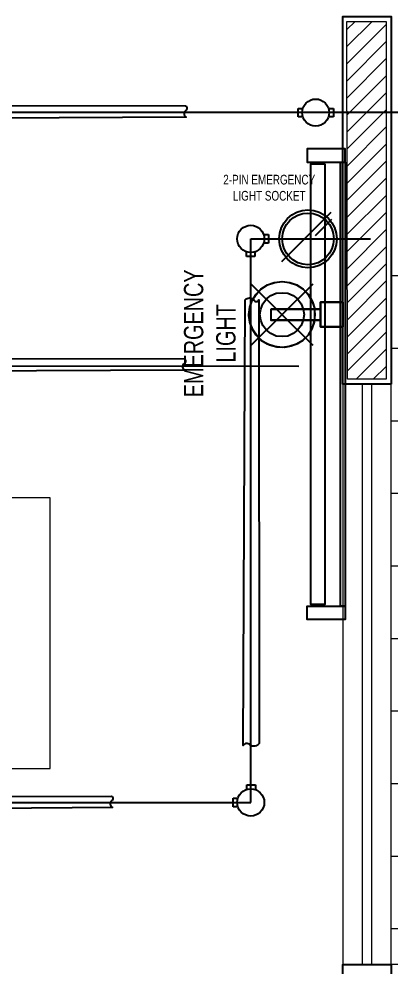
# Model space of a CAD drawing. Header units: inches. Extents: x 112 to 4169, y -2569 to 841.
# Drawn here: x 800.6 to 839.1, y 241.1 to 339.1 of the extents above; entities that cross this region are included whole.
import ezdxf

# ---------------------------------------------------------------- set-up
doc = ezdxf.new("R2010")
doc.units = ezdxf.units.IN
doc.header["$MEASUREMENT"] = 0
for name, color, linetype in [('Cables', 7, 'Continuous'), ('Layer 1', 7, 'Continuous'), ('Lights', 7, 'Continuous'), ('PVC Conduit and Circular Boxes', 7, 'Continuous'), ('Sockets', 7, 'Continuous'), ('wall 05', 253, 'Continuous')]:
    doc.layers.add(name, color=color, linetype=linetype)
for name, color, linetype, lineweight in [('Glass', 5, 'Continuous', 9), ('HACTH', 8, 'Continuous', 9), ('ID-FURN', 7, 'Continuous', 15), ('Plaster Line', 254, 'Continuous', 15), ('railing', 232, 'Continuous', 15), ('Text', 252, 'Continuous', 15), ('WINDOW', 140, 'Continuous', 9)]:
    doc.layers.add(name, color=color, linetype=linetype, lineweight=lineweight)
doc.styles.add('Swiss721', font='swisscl.ttf')

# ---------------------------------------------------------------- blocks, each defined once
blk = doc.blocks.new('A$C63C712C3')
at = {"ltscale": 2}
for p, q in [((39.8, 42), (33.8, 42)), ((1230.6, 42), (1236.6, 42)), ((39.8, 15.9), (33.8, 15.9)), ((1230.6, 15.9), (1236.6, 15.9))]:
    blk.add_line(p, q, dxfattribs=at)
for points in [[(35.5, 102.6), (0, 102.6), (0, 0), (35.5, 0)], [(35.5, 102.6), (1235.5, 102.6), (1235.5, 90.2), (35.5, 90.2)], [(1235.5, 102.6), (1270.9, 102.6), (1270.9, 0), (1235.5, 0)], [(39.8, 47.6), (1230.6, 47.6), (1230.6, 10.1), (39.8, 10.1)]]:
    blk.add_lwpolyline(points, close=True, dxfattribs=at)

msp = doc.modelspace()

# ---------------------------------------------------------------- hatches: boundary and pattern name
at = {"layer": 'HACTH', "ltscale": 10}
h = msp.add_hatch(dxfattribs=at)
h.set_pattern_fill('ANSI37', color=256, scale=60, angle=45, style=0)
h.set_pattern_definition([(90, (-138384.7415, -171144.917), (-7.5, 1e-15), []), (180, (-138384.7415, -171144.917), (-1e-15, -7.5), [])])
h.paths.add_polyline_path([(894.127, 650.374), (839.116, 650.374), (170.116, 650.374), (170.116, 595.363), (230.116, 595.363), (242.116, 595.363), (349.116, 595.363), (349.116, 631.374), (493.116, 631.374), (493.116, 595.363), (499.116, 595.363), (499.116, 613.363), (569.116, 613.363), (569.116, 595.363), (593.116, 595.363), (593.116, 613.363), (663.116, 613.363), (663.116, 595.363), (673.116, 595.363), (728.116, 595.363), (728.116, 613.363), (798.116, 613.363), (798.116, 595.363), (827.116, 595.363), (839.116, 595.363), (839.116, 583.363), (839.116, 576.363), (857.116, 576.363), (857.116, 506.363), (839.116, 506.363), (839.116, 480.363), (857.116, 480.363), (857.116, 415.363), (875.127, 415.363), (875.127, 315.363), (839.116, 315.363), (839.116, 301.363), (839.116, 241.363), (894.127, 241.363)])
h.paths.add_polyline_path([(230.116, 576.374), (230.116, 583.363), (230.116, 590.363), (170.116, 590.363), (170.116, 391.363), (230.116, 391.363), (230.116, 421.374), (212.116, 421.374), (194.106, 421.374), (194.106, 523.374), (230.116, 523.374)], flags=17)
at = {"layer": 'HACTH'}
h = msp.add_hatch(dxfattribs=at)
h.set_pattern_fill('ANSI31', color=256, scale=10, style=0)
h.set_pattern_definition([(45, (-121864.7342, -171118.0411), (-0.8838834765, 0.8838834765), [])])
h.paths.add_polyline_path([(838.616, 338.863), (834.554, 338.863), (834.616, 301.863), (838.616, 301.863)])

# ---------------------------------------------------------------- linework, layer by layer
at = {"layer": 'Cables', "color": 1}
msp.add_line((842.519, 329.436), (621.565, 329.436), dxfattribs=at)
at = {"layer": 'Cables', "color": 6}
for p, q in [((824.605, 258.124), (824.605, 316.384)), ((824.605, 316.384), (829.943, 316.384)), ((829.943, 316.384), (836.974, 316.384)), ((361.988, 258.124), (824.605, 258.124))]:
    msp.add_line(p, q, dxfattribs=at)
at = {"layer": 'Cables', "color": 3}
msp.add_line((628.695, 303.275), (829.567, 303.238), dxfattribs=at)
at = {"layer": 'Glass', "ltscale": 10}
msp.add_lwpolyline([(837.116, 301.363), (836.116, 301.363), (836.116, 241.363), (837.116, 241.363)], close=True, dxfattribs=at)
at = {"layer": 'ID-FURN'}
msp.add_lwpolyline([(803.846, 289.621), (737.846, 289.621), (737.846, 261.621), (803.846, 261.621)], close=True, dxfattribs=at)
at = {"layer": 'Layer 1', "color": 1}
for points in [[(828.088, 305.141), (827.291, 305.19), (826.544, 305.39), (825.846, 305.788), (825.298, 306.286), (824.85, 306.934), (824.551, 307.681), (824.402, 308.429), (824.501, 309.226), (824.701, 309.973), (825.149, 310.621), (825.647, 311.169), (826.345, 311.617), (827.042, 311.866), (827.839, 311.966)], [(827.839, 305.141), (827.092, 305.24), (826.345, 305.489), (825.697, 305.888), (825.149, 306.436), (824.751, 307.084), (824.501, 307.781), (824.402, 308.578), (824.501, 309.325), (824.751, 310.023), (825.149, 310.671), (825.697, 311.219), (826.345, 311.617), (827.092, 311.866), (827.839, 311.966), (828.587, 311.866), (829.334, 311.617), (829.981, 311.219), (830.53, 310.671), (830.928, 310.023), (831.177, 309.325), (831.227, 308.578), (831.177, 307.781), (830.928, 307.084), (830.53, 306.436), (829.981, 305.888), (829.334, 305.489), (828.587, 305.24), (827.839, 305.141)], [(831.028, 311.717), (824.651, 305.39)], [(824.651, 311.717), (831.028, 305.39)], [(827.839, 311.966), (828.636, 311.866), (829.384, 311.617), (830.031, 311.169), (830.579, 310.571), (830.978, 309.873), (831.227, 309.126)], [(827.839, 306.286), (827.241, 306.336), (826.693, 306.585), (826.245, 306.934), (825.846, 307.432), (825.647, 307.98), (825.548, 308.578), (825.647, 309.126), (825.846, 309.674), (826.245, 310.172), (826.693, 310.521), (827.241, 310.77), (827.839, 310.82), (828.437, 310.77), (828.985, 310.521), (829.434, 310.172), (829.832, 309.674), (830.031, 309.126), (830.131, 308.578), (830.031, 307.98), (829.832, 307.432), (829.434, 306.934), (828.985, 306.585), (828.437, 306.336), (827.839, 306.286)], [(834.116, 309.824), (831.825, 309.824), (831.825, 307.283), (834.116, 307.283)], [(831.825, 309.824), (834.116, 309.824)], [(831.825, 307.283), (831.825, 309.824)], [(834.116, 309.824), (834.116, 307.283)], [(826.693, 309.126), (831.825, 309.126)], [(831.825, 307.98), (831.825, 309.126), (826.693, 309.126)], [(831.825, 307.98), (826.693, 307.98), (831.476, 307.98), (831.825, 307.98), (831.825, 309.126)], [(826.693, 309.126), (826.693, 307.98)], [(826.693, 309.126), (826.693, 307.98)], [(831.127, 307.731), (831.227, 307.98), (831.227, 309.126)], [(831.127, 307.731), (830.928, 307.084), (830.53, 306.436), (830.031, 305.938), (829.434, 305.539), (828.786, 305.29), (828.088, 305.141)], [(834.116, 307.283), (831.825, 307.283)]]:
    msp.add_lwpolyline(points, dxfattribs=at)
at = {"layer": 'Plaster Line'}
msp.add_lwpolyline([(838.616, 301.863), (834.616, 301.863), (834.554, 338.863), (838.616, 338.863)], close=True, dxfattribs=at)
at = {"layer": 'PVC Conduit and Circular Boxes'}
for p, q in [((829.495, 328.999), (829.495, 329.873)), ((829.495, 329.873), (829.99, 329.873)), ((832.652, 329.873), (833.147, 329.873)), ((833.147, 329.873), (833.147, 328.999)), ((829.99, 328.999), (829.495, 328.999)), ((833.147, 328.999), (832.652, 328.999)), ((825.938, 316.821), (826.433, 316.821)), ((826.433, 316.821), (826.433, 315.947)), ((826.433, 315.947), (825.938, 315.947)), ((824.168, 314.559), (824.168, 315.054)), ((825.042, 315.054), (825.042, 314.559)), ((825.042, 314.559), (824.168, 314.559)), ((824.21, 259.469), (824.21, 259.964)), ((824.21, 259.964), (825.085, 259.964)), ((825.085, 259.964), (825.087, 259.44)), ((822.781, 257.687), (822.781, 258.561)), ((822.781, 258.561), (823.276, 258.561)), ((823.276, 257.687), (822.781, 257.687))]:
    msp.add_line(p, q, dxfattribs=at)
for points in [[(817.86, 330.138, -0.56347), (817.86, 329.632, 0.571886), (817.934, 328.963), (771.857, 328.738, -0.456322), (771.86, 329.632, 0.605884), (771.86, 330.156)], [(825.472, 264.216, -0.424763), (824.501, 264.074, 0.571886), (823.831, 264.006), (824.02, 310.082, -0.456322), (824.914, 310.072, 0.605884), (825.437, 310.067)], [(817.707, 303.992, -0.56347), (817.707, 303.486, 0.571886), (817.78, 302.817), (771.704, 302.591, -0.456322), (771.707, 303.486, 0.605884), (771.707, 304.009)], [(810.211, 258.793, -0.56347), (810.213, 258.287, 0.571886), (810.289, 257.618), (764.214, 257.235, -0.456322), (764.213, 258.129, 0.605884), (764.212, 258.652)]]:
    msp.add_lwpolyline(points, format="xyb", close=True, dxfattribs=at)
for centre in [(831.319, 329.436), (824.605, 316.384), (824.605, 258.124)]:
    msp.add_circle(centre, 1.401, dxfattribs=at)
at = {"layer": 'railing', "ltscale": 20}
msp.add_lwpolyline([(370.116, 650.374), (170.116, 650.374), (170.116, 595.363), (170.116, 650.374), (839.116, 650.374), (894.127, 650.374), (894.127, 241.363), (838.616, 241.363)], dxfattribs=at)
at = {"layer": 'Sockets', "color": 1}
for p, q in [((832.897, 319.103), (827.797, 314.003)), ((832.949, 318.375), (831.274, 316.7))]:
    msp.add_line(p, q, dxfattribs=at)
for radius in [2.985, 2.672]:
    msp.add_circle((830.525, 316.384), radius, dxfattribs=at)
at = {"layer": 'wall 05'}
for points in [[(839.116, 301.363), (834.116, 301.363), (834.116, 339.363), (839.116, 339.363)], [(839.116, 223.363), (834.116, 223.363), (834.116, 241.363), (839.116, 241.363)]]:
    msp.add_lwpolyline(points, close=True, dxfattribs=at)
at = {"layer": 'WINDOW', "ltscale": 10}
msp.add_lwpolyline([(839.116, 301.363), (834.116, 301.363), (834.116, 241.363), (839.116, 241.363)], close=True, dxfattribs=at)

# ---------------------------------------------------------------- block references
at = {"layer": 'Lights', "lineweight": 0, "xscale": 0.03825769670308159, "yscale": 0.03825769671356965, "zscale": 0.03825769671681735, "rotation": 270}
msp.add_blockref('A$C63C712C3', (830.438, 325.675), dxfattribs=at)

# ---------------------------------------------------------------- texts
at = {"layer": 'Text', "color": 4, "insert": (826.516, 323.004), "char_height": 1, "width": 12.28177, "attachment_point": 2, "style": 'Swiss721'}
msp.add_mtext('2-PIN EMERGENCY LIGHT SOCKET', dxfattribs=at)
at = {"layer": 'Text', "color": 4, "insert": (817.694, 306.615), "char_height": 2, "width": 15.65757, "attachment_point": 2, "rotation": 90, "style": 'Swiss721'}
msp.add_mtext('EMERGENCY LIGHT ', dxfattribs=at)

doc.saveas('drawing.dxf')
